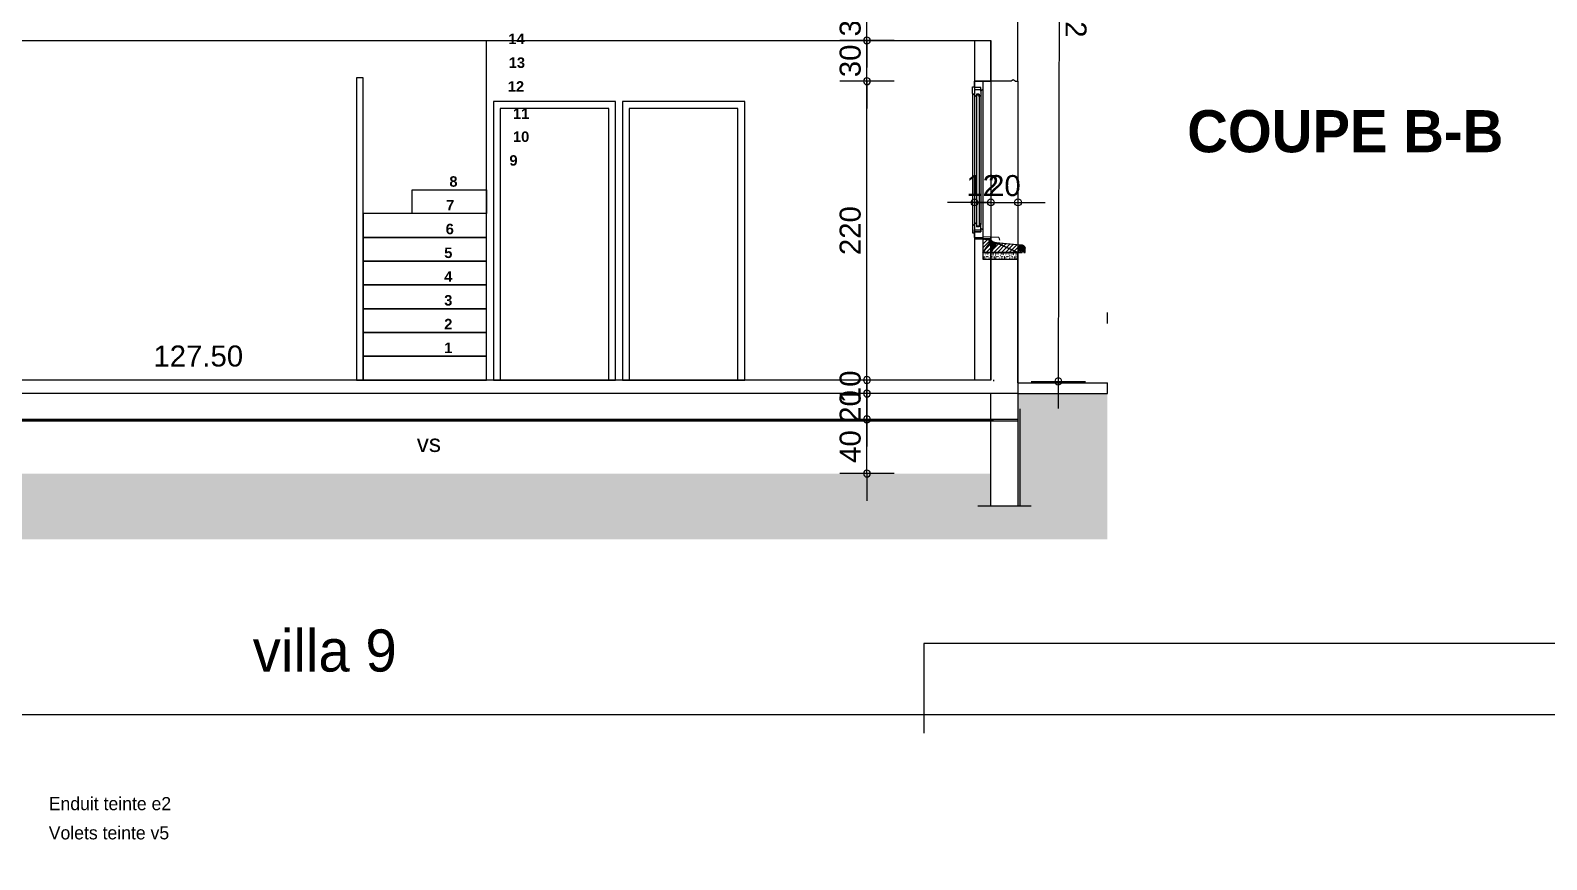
# Model space of a CAD drawing. Header units: metres. Extents: x 1.8 to 61.8, y -53.3 to -11.3.
# Drawn here: x 33.88 to 45.04, y -39.91 to -33.8 of the extents above; entities that cross this region are included whole.
import ezdxf
from ezdxf.enums import TextEntityAlignment as Align
from ezdxf.lldxf.tags import DXFTag

# ---------------------------------------------------------------- set-up
doc = ezdxf.new("R2010")
doc.units = ezdxf.units.M
doc.header["$MEASUREMENT"] = 0
for name, color, linetype in [('Calque commun', 7, 'Continuous'), ('Cotations', 7, 'Continuous'), ('Textes', 7, 'Continuous')]:
    doc.layers.add(name, color=color, linetype=linetype)
doc.styles.add('Arial10', font='arial.ttf', dxfattribs={"height": 0.154626})
doc.styles.add('Arial11', font='arial.ttf', dxfattribs={"height": 0.127566})
doc.styles.add('Arial12', font='arialbd.ttf', dxfattribs={"height": 0.077267})
doc.styles.add('Arial13', font='arial.ttf', dxfattribs={"height": 0.154626})
doc.styles.add('Century Gothic', font='GOTHIC.TTF', dxfattribs={"height": 0.310302})
doc.styles.add('Century Gothic3', font='GOTHIC.TTF', dxfattribs={"height": 0.193938})
doc.styles.add('Century Gothic6', font='GOTHICB.TTF', dxfattribs={"height": 0.31023})
tags = doc.linetypes.add('HIDDEN', pattern=[0.375, 0.25, -0.125]).pattern_tags.tags
tags[6:7] = [DXFTag(74, 4), DXFTag(75, 0), DXFTag(340, '0'), DXFTag(46, 1.0), DXFTag(50, 0.0), DXFTag(44, 0.0), DXFTag(45, 0.0)]
tags[4:5] = [DXFTag(74, 4), DXFTag(75, 0), DXFTag(340, '0'), DXFTag(46, 1.0), DXFTag(50, 0.0), DXFTag(44, 0.0), DXFTag(45, 0.0)]
tags = doc.linetypes.add('HIDDENX2', pattern=[0.75, 0.5, -0.25]).pattern_tags.tags
tags[6:7] = [DXFTag(74, 4), DXFTag(75, 0), DXFTag(340, '0'), DXFTag(46, 1.0), DXFTag(50, 0.0), DXFTag(44, 0.0), DXFTag(45, 0.0)]
tags[4:5] = [DXFTag(74, 4), DXFTag(75, 0), DXFTag(340, '0'), DXFTag(46, 1.0), DXFTag(50, 0.0), DXFTag(44, 0.0), DXFTag(45, 0.0)]

# ---------------------------------------------------------------- blocks, each defined once
blk = doc.blocks.new('FACADE VILLA 9 10 11-30')
at = {"layer": 'Textes', "color": 5, "linetype": 'ByBlock', "lineweight": -2, "insert": (-25.403, 31.46), "char_height": 0.19394, "attachment_point": 7, "line_spacing_factor": 1.330319, "style": 'Century Gothic3'}
blk.add_mtext('Enduit teinte e2\\PVolets teinte v5', dxfattribs=at)
blk = doc.blocks.new('CARTDCE')
at = {"layer": 'Calque commun', "color": 9, "linetype": 'Continuous', "lineweight": 9}
for p, q in [((20.202, 28.93), (-21.798, 28.93)), ((-21.798, 28.93), (-21.798, 27.609))]:
    blk.add_line(p, q, dxfattribs=at)
blk = doc.blocks.new('new173')
at = {"layer": 'Cotations', "color": 14, "linetype": 'Continuous', "lineweight": 9}
blk.add_arc((0, 0), 0.5, 0, 359.9994, dxfattribs=at)
blk = doc.blocks.new('new174')
at = {"layer": 'Cotations', "color": 14, "linetype": 'Continuous', "lineweight": 9}
blk.add_arc((0, 0), 0.5, 0, 359.9994, dxfattribs=at)
blk = doc.blocks.new('DimLine57553')
at = {"layer": 'Cotations', "color": 14, "linetype": 'Continuous', "lineweight": 9}
for p, q in [((40.039, -33.578), (40.039, -33.378)), ((40.239, -33.578), (39.839, -33.578)), ((40.039, -33.878), (40.039, -33.578)), ((40.239, -33.878), (39.839, -33.878)), ((40.039, -33.878), (40.039, -34.078))]:
    blk.add_line(p, q, dxfattribs=at)
at = {"layer": 'Cotations', "color": 14, "linetype": 'Continuous', "lineweight": 9, "xscale": 0.05000000074505806, "yscale": 0.05000000074505806, "zscale": 0.05000000074505806}
for name, p, rotation in [('new174', (40.039, -33.578), -90.00000000000001), ('new173', (40.039, -33.878), 90)]:
    blk.add_blockref(name, p, dxfattribs=dict(at, rotation=rotation))
at = {"layer": 'Cotations', "color": 7, "linetype": 'Continuous', "lineweight": 9, "style": 'Arial10'}
blk.add_text('30', height=0.1546, rotation=90, dxfattribs=at).set_placement((40.039, -33.728), align=Align.BOTTOM_CENTER)
blk = doc.blocks.new('new185')
at = {"layer": 'Cotations', "color": 14, "linetype": 'Continuous', "lineweight": 9}
blk.add_arc((0, 0), 0.5, 0, 359.9994, dxfattribs=at)
blk = doc.blocks.new('new186')
at = {"layer": 'Cotations', "color": 14, "linetype": 'Continuous', "lineweight": 9}
blk.add_arc((0, 0), 0.5, 0, 359.9994, dxfattribs=at)
blk = doc.blocks.new('DimLine57592')
at = {"layer": 'Cotations', "color": 14, "linetype": 'Continuous', "lineweight": 9}
for p, q in [((40.039, -33.878), (40.039, -33.678)), ((40.239, -33.878), (39.839, -33.878)), ((40.039, -34.178), (40.039, -33.878)), ((40.239, -34.178), (39.839, -34.178)), ((40.039, -34.178), (40.039, -34.378))]:
    blk.add_line(p, q, dxfattribs=at)
at = {"layer": 'Cotations', "color": 14, "linetype": 'Continuous', "lineweight": 9, "xscale": 0.05000000074505806, "yscale": 0.05000000074505806, "zscale": 0.05000000074505806}
for name, p, rotation in [('new186', (40.039, -33.878), -90.00000000000001), ('new185', (40.039, -34.178), 90)]:
    blk.add_blockref(name, p, dxfattribs=dict(at, rotation=rotation))
at = {"layer": 'Cotations', "color": 7, "linetype": 'Continuous', "lineweight": 9, "style": 'Arial10'}
blk.add_text('30', height=0.1546, rotation=90, dxfattribs=at).set_placement((40.039, -34.028), align=Align.BOTTOM_CENTER)
blk = doc.blocks.new('new195')
at = {"layer": 'Cotations', "color": 14, "linetype": 'Continuous', "lineweight": 9}
blk.add_arc((0, 0), 0.5, 0, 359.9994, dxfattribs=at)
blk = doc.blocks.new('new196')
at = {"layer": 'Cotations', "color": 14, "linetype": 'Continuous', "lineweight": 9}
blk.add_arc((0, 0), 0.5, 0, 359.9994, dxfattribs=at)
blk = doc.blocks.new('DimLine57699')
at = {"layer": 'Cotations', "color": 14, "linetype": 'Continuous', "lineweight": 9}
for p, q in [((40.831, -34.87), (40.831, -35.27)), ((40.951, -34.87), (40.951, -35.27)), ((40.831, -35.07), (40.631, -35.07)), ((40.831, -35.07), (40.951, -35.07)), ((40.951, -35.07), (41.151, -35.07))]:
    blk.add_line(p, q, dxfattribs=at)
at = {"layer": 'Cotations', "color": 14, "linetype": 'Continuous', "lineweight": 9, "extrusion": (0, 0, -1), "xscale": 0.05000000074505806, "yscale": 0.05000000074505806, "zscale": 0.05000000074505806, "rotation": 180}
blk.add_blockref('new195', (-40.831, -35.07), dxfattribs=at)
at = {"layer": 'Cotations', "color": 14, "linetype": 'Continuous', "lineweight": 9, "extrusion": (0, 0, -1), "xscale": 0.05000000074505806, "yscale": 0.05000000074505806, "zscale": 0.05000000074505806}
blk.add_blockref('new196', (-40.951, -35.07), dxfattribs=at)
at = {"layer": 'Cotations', "color": 7, "linetype": 'Continuous', "lineweight": 9, "style": 'Arial10'}
blk.add_text('12', height=0.1546, dxfattribs=at).set_placement((40.891, -35.07), align=Align.BOTTOM_CENTER)
blk = doc.blocks.new('new197')
at = {"layer": 'Cotations', "color": 14, "linetype": 'Continuous', "lineweight": 9}
blk.add_arc((0, 0), 0.5, 0, 359.9994, dxfattribs=at)
blk = doc.blocks.new('new198')
at = {"layer": 'Cotations', "color": 14, "linetype": 'Continuous', "lineweight": 9}
blk.add_arc((0, 0), 0.5, 0, 359.9994, dxfattribs=at)
blk = doc.blocks.new('DimLine57705')
at = {"layer": 'Cotations', "color": 14, "linetype": 'Continuous', "lineweight": 9}
for p, q in [((40.951, -34.87), (40.951, -35.27)), ((41.151, -34.87), (41.151, -35.27)), ((40.951, -35.07), (40.751, -35.07)), ((40.951, -35.07), (41.151, -35.07)), ((41.151, -35.07), (41.351, -35.07))]:
    blk.add_line(p, q, dxfattribs=at)
at = {"layer": 'Cotations', "color": 14, "linetype": 'Continuous', "lineweight": 9, "extrusion": (0, 0, -1), "xscale": 0.05000000074505806, "yscale": 0.05000000074505806, "zscale": 0.05000000074505806, "rotation": 180}
blk.add_blockref('new197', (-40.951, -35.07), dxfattribs=at)
at = {"layer": 'Cotations', "color": 14, "linetype": 'Continuous', "lineweight": 9, "extrusion": (0, 0, -1), "xscale": 0.05000000074505806, "yscale": 0.05000000074505806, "zscale": 0.05000000074505806}
blk.add_blockref('new198', (-41.151, -35.07), dxfattribs=at)
at = {"layer": 'Cotations', "color": 7, "linetype": 'Continuous', "lineweight": 9, "style": 'Arial10'}
blk.add_text('20', height=0.1546, dxfattribs=at).set_placement((41.051, -35.07), align=Align.BOTTOM_CENTER)
blk = doc.blocks.new('new199')
at = {"layer": 'Cotations', "color": 14, "linetype": 'Continuous', "lineweight": 9}
blk.add_arc((0, 0), 0.5, 0, 359.9994, dxfattribs=at)
blk = doc.blocks.new('new200')
at = {"layer": 'Cotations', "color": 14, "linetype": 'Continuous', "lineweight": 9}
blk.add_arc((0, 0), 0.5, 0, 359.9994, dxfattribs=at)
blk = doc.blocks.new('DimLine57719')
at = {"layer": 'Cotations', "color": 14, "linetype": 'Continuous', "lineweight": 9}
for p, q in [((40.039, -36.378), (40.039, -36.178)), ((40.239, -36.378), (39.839, -36.378)), ((40.039, -36.478), (40.039, -36.378)), ((40.239, -36.478), (39.839, -36.478)), ((40.039, -36.478), (40.039, -36.678))]:
    blk.add_line(p, q, dxfattribs=at)
at = {"layer": 'Cotations', "color": 14, "linetype": 'Continuous', "lineweight": 9, "xscale": 0.05000000074505806, "yscale": 0.05000000074505806, "zscale": 0.05000000074505806}
for name, p, rotation in [('new200', (40.039, -36.378), -90.00000000000001), ('new199', (40.039, -36.478), 90)]:
    blk.add_blockref(name, p, dxfattribs=dict(at, rotation=rotation))
at = {"layer": 'Cotations', "color": 7, "linetype": 'Continuous', "lineweight": 9, "style": 'Arial10'}
blk.add_text('10', height=0.1546, rotation=90, dxfattribs=at).set_placement((40.039, -36.428), align=Align.BOTTOM_CENTER)
blk = doc.blocks.new('new201')
at = {"layer": 'Cotations', "color": 14, "linetype": 'Continuous', "lineweight": 9}
blk.add_arc((0, 0), 0.5, 0, 359.9994, dxfattribs=at)
blk = doc.blocks.new('new202')
at = {"layer": 'Cotations', "color": 14, "linetype": 'Continuous', "lineweight": 9}
blk.add_arc((0, 0), 0.5, 0, 359.9994, dxfattribs=at)
blk = doc.blocks.new('DimLine57725')
at = {"layer": 'Cotations', "color": 14, "linetype": 'Continuous', "lineweight": 9}
for p, q in [((40.039, -36.478), (40.039, -36.278)), ((40.239, -36.478), (39.839, -36.478)), ((40.039, -36.668), (40.039, -36.478)), ((40.239, -36.668), (39.839, -36.668)), ((40.039, -36.668), (40.039, -36.868))]:
    blk.add_line(p, q, dxfattribs=at)
at = {"layer": 'Cotations', "color": 14, "linetype": 'Continuous', "lineweight": 9, "xscale": 0.05000000074505806, "yscale": 0.05000000074505806, "zscale": 0.05000000074505806}
for name, p, rotation in [('new202', (40.039, -36.478), -90.00000000000001), ('new201', (40.039, -36.668), 90)]:
    blk.add_blockref(name, p, dxfattribs=dict(at, rotation=rotation))
at = {"layer": 'Cotations', "color": 7, "linetype": 'Continuous', "lineweight": 9, "style": 'Arial10'}
blk.add_text('20', height=0.1546, rotation=90, dxfattribs=at).set_placement((40.039, -36.573), align=Align.BOTTOM_CENTER)
blk = doc.blocks.new('new203')
at = {"layer": 'Cotations', "color": 14, "linetype": 'Continuous', "lineweight": 9}
blk.add_arc((0, 0), 0.5, 0, 359.9994, dxfattribs=at)
blk = doc.blocks.new('new204')
at = {"layer": 'Cotations', "color": 14, "linetype": 'Continuous', "lineweight": 9}
blk.add_arc((0, 0), 0.5, 0, 359.9994, dxfattribs=at)
blk = doc.blocks.new('DimLine57731')
at = {"layer": 'Cotations', "color": 14, "linetype": 'Continuous', "lineweight": 9}
for p, q in [((40.039, -36.668), (40.039, -36.468)), ((40.239, -36.668), (39.839, -36.668)), ((40.039, -37.067), (40.039, -36.668)), ((40.239, -37.067), (39.839, -37.067)), ((40.039, -37.067), (40.039, -37.267))]:
    blk.add_line(p, q, dxfattribs=at)
at = {"layer": 'Cotations', "color": 14, "linetype": 'Continuous', "lineweight": 9, "xscale": 0.05000000074505806, "yscale": 0.05000000074505806, "zscale": 0.05000000074505806}
for name, p, rotation in [('new204', (40.039, -36.668), -90.00000000000001), ('new203', (40.039, -37.067), 90)]:
    blk.add_blockref(name, p, dxfattribs=dict(at, rotation=rotation))
at = {"layer": 'Cotations', "color": 7, "linetype": 'Continuous', "lineweight": 9, "style": 'Arial10'}
blk.add_text('40', height=0.1546, rotation=90, dxfattribs=at).set_placement((40.039, -36.868), align=Align.BOTTOM_CENTER)
blk = doc.blocks.new('new205')
at = {"layer": 'Cotations', "color": 14, "linetype": 'Continuous', "lineweight": 9}
blk.add_arc((0, 0), 0.5, 0, 359.9994, dxfattribs=at)
blk = doc.blocks.new('new206')
at = {"layer": 'Cotations', "color": 14, "linetype": 'Continuous', "lineweight": 9}
blk.add_arc((0, 0), 0.5, 0, 359.9994, dxfattribs=at)
blk = doc.blocks.new('DimLine57744')
at = {"layer": 'Cotations', "color": 14, "linetype": 'Continuous', "lineweight": 9}
for p, q in [((40.039, -36.378), (40.039, -36.178)), ((40.239, -36.378), (39.839, -36.378)), ((40.039, -36.478), (40.039, -36.378)), ((40.239, -36.478), (39.839, -36.478)), ((40.039, -36.478), (40.039, -36.678))]:
    blk.add_line(p, q, dxfattribs=at)
at = {"layer": 'Cotations', "color": 14, "linetype": 'Continuous', "lineweight": 9, "xscale": 0.05000000074505806, "yscale": 0.05000000074505806, "zscale": 0.05000000074505806}
for name, p, rotation in [('new206', (40.039, -36.378), -90.00000000000001), ('new205', (40.039, -36.478), 90)]:
    blk.add_blockref(name, p, dxfattribs=dict(at, rotation=rotation))
at = {"layer": 'Cotations', "color": 7, "linetype": 'Continuous', "lineweight": 9, "style": 'Arial10'}
blk.add_text('10', height=0.1546, rotation=90, dxfattribs=at).set_placement((40.039, -36.428), align=Align.BOTTOM_CENTER)
blk = doc.blocks.new('new207')
at = {"layer": 'Cotations', "color": 14, "linetype": 'Continuous', "lineweight": 9}
blk.add_arc((0, 0), 0.5, 0, 359.9994, dxfattribs=at)
blk = doc.blocks.new('new208')
at = {"layer": 'Cotations', "color": 14, "linetype": 'Continuous', "lineweight": 9}
blk.add_arc((0, 0), 0.5, 0, 359.9994, dxfattribs=at)
blk = doc.blocks.new('DimLine57750')
at = {"layer": 'Cotations', "color": 14, "linetype": 'Continuous', "lineweight": 9}
for p, q in [((40.039, -36.378), (40.039, -36.178)), ((40.239, -36.378), (39.839, -36.378)), ((40.039, -36.478), (40.039, -36.378)), ((40.239, -36.478), (39.839, -36.478)), ((40.039, -36.478), (40.039, -36.678))]:
    blk.add_line(p, q, dxfattribs=at)
at = {"layer": 'Cotations', "color": 14, "linetype": 'Continuous', "lineweight": 9, "xscale": 0.05000000074505806, "yscale": 0.05000000074505806, "zscale": 0.05000000074505806}
for name, p, rotation in [('new208', (40.039, -36.378), -90.00000000000001), ('new207', (40.039, -36.478), 90)]:
    blk.add_blockref(name, p, dxfattribs=dict(at, rotation=rotation))
at = {"layer": 'Cotations', "color": 7, "linetype": 'Continuous', "lineweight": 9, "style": 'Arial10'}
blk.add_text('10', height=0.1546, rotation=90, dxfattribs=at).set_placement((40.039, -36.428), align=Align.BOTTOM_CENTER)
blk = doc.blocks.new('new213')
at = {"layer": 'Cotations', "color": 14, "linetype": 'Continuous', "lineweight": 9}
blk.add_arc((0, 0), 0.5, 0, 359.9994, dxfattribs=at)
blk = doc.blocks.new('new214')
at = {"layer": 'Cotations', "color": 14, "linetype": 'Continuous', "lineweight": 9}
blk.add_arc((0, 0), 0.5, 0, 359.9994, dxfattribs=at)
blk = doc.blocks.new('DimLine57787')
at = {"layer": 'Cotations', "color": 14, "linetype": 'Continuous', "lineweight": 9}
for p, q in [((40.039, -34.178), (40.039, -33.978)), ((40.239, -34.178), (39.839, -34.178)), ((40.039, -36.378), (40.039, -34.178)), ((40.239, -36.378), (39.839, -36.378)), ((40.039, -36.378), (40.039, -36.578))]:
    blk.add_line(p, q, dxfattribs=at)
at = {"layer": 'Cotations', "color": 14, "linetype": 'Continuous', "lineweight": 9, "xscale": 0.05000000074505806, "yscale": 0.05000000074505806, "zscale": 0.05000000074505806}
for name, p, rotation in [('new214', (40.039, -34.178), -90.00000000000001), ('new213', (40.039, -36.378), 90)]:
    blk.add_blockref(name, p, dxfattribs=dict(at, rotation=rotation))
at = {"layer": 'Cotations', "color": 7, "linetype": 'Continuous', "lineweight": 9, "style": 'Arial10'}
blk.add_text('220', height=0.1546, rotation=90, dxfattribs=at).set_placement((40.039, -35.278), align=Align.BOTTOM_CENTER)
blk = doc.blocks.new('new227')
at = {"layer": 'Cotations', "color": 14, "linetype": 'Continuous', "lineweight": 9}
blk.add_arc((0, 0), 0.5, 0, 359.9994, dxfattribs=at)
blk = doc.blocks.new('new228')
at = {"layer": 'Cotations', "color": 14, "linetype": 'Continuous', "lineweight": 9}
blk.add_arc((0, 0), 0.5, 0, 359.9994, dxfattribs=at)
blk = doc.blocks.new('DimLine57855')
at = {"layer": 'Cotations', "color": 14, "linetype": 'Continuous', "lineweight": 9}
for p, q in [((41.461, -30.965), (41.462, -30.765)), ((41.261, -30.965), (41.661, -30.965)), ((41.461, -30.965), (41.448, -36.388)), ((41.248, -36.388), (41.648, -36.388)), ((41.448, -36.388), (41.448, -36.588))]:
    blk.add_line(p, q, dxfattribs=at)
at = {"layer": 'Cotations', "color": 14, "linetype": 'Continuous', "lineweight": 9, "xscale": 0.05000000145180782, "yscale": 0.05000000145180782, "zscale": 0.05000000074505806}
for name, p, rotation in [('new227', (41.461, -30.965), -90.13845825380338), ('new228', (41.448, -36.388), 89.86154174619664)]:
    blk.add_blockref(name, p, dxfattribs=dict(at, rotation=rotation))
at = {"layer": 'Cotations', "color": 7, "linetype": 'Continuous', "lineweight": 9, "style": 'Arial10'}
blk.add_text('542', height=0.1546, rotation=269.8615, dxfattribs=at).set_placement((41.455, -33.676), align=Align.BOTTOM_CENTER)
blk = doc.blocks.new('hatch29')
at = {"layer": 'Calque commun', "color": 7, "linetype": 'Continuous', "lineweight": 9}
for p, q in [((40.903, -35.338), (40.893, -35.349)), ((40.931, -35.338), (40.893, -35.377)), ((40.951, -35.347), (40.893, -35.405)), ((40.966, -35.36), (40.893, -35.433)), ((40.987, -35.367), (40.916, -35.438)), ((41.014, -35.369), (40.945, -35.438)), ((41.039, -35.372), (40.973, -35.438)), ((41.065, -35.374), (41.001, -35.438)), ((41.091, -35.377), (41.029, -35.438)), ((41.116, -35.38), (41.058, -35.438)), ((41.142, -35.382), (41.086, -35.438)), ((41.168, -35.385), (41.114, -35.438)), ((41.192, -35.389), (41.143, -35.438)), ((41.203, -35.406), (41.171, -35.438)), ((41.203, -35.435), (41.199, -35.438))]:
    blk.add_line(p, q, dxfattribs=at)
at = {"layer": 'Calque commun', "color": 7, "linetype": 'Continuous', "lineweight": 18}
mesh = blk.add_polyface(dxfattribs=at)
corners = [(41.166, -35.385), (41.166, -35.438), (41.183, -35.432), (41.203, -35.405), (41.19, -35.432), (41.191, -35.433), (40.988, -35.367), (40.984, -35.367), (40.951, -35.438), (41.186, -35.431), (41.193, -35.39), (41.185, -35.431), (40.992, -35.367), (41.151, -35.438), (41.199, -35.396), (41.198, -35.394), (40.98, -35.366), (41.181, -35.386), (40.955, -35.351), (40.893, -35.338), (40.893, -35.438), (40.977, -35.365), (40.973, -35.364), (41.202, -35.401), (41.201, -35.399), (41.2, -35.397), (41.182, -35.433), (41.181, -35.434), (41.187, -35.387), (41.191, -35.389), (41.189, -35.388), (40.953, -35.348), (40.95, -35.345), (40.949, -35.342), (40.947, -35.338), (41.185, -35.386), (40.957, -35.354), (40.96, -35.356), (41.196, -35.392), (41.195, -35.391), (41.188, -35.431), (41.189, -35.431), (40.966, -35.361), (40.963, -35.359), (41.203, -35.438), (41.192, -35.434), (41.193, -35.437), (41.193, -35.438), (41.181, -35.435), (41.202, -35.403), (41.193, -35.435), (41.181, -35.437), (40.97, -35.363), (41.181, -35.438), (41.183, -35.386)]
mesh.append_faces([[corners[k] for k in face] for face in [(28, 29, 30), (44, 46, 47), (17, 35, 54)]], dxfattribs={"vtx0": -1, "color": 7})
mesh.append_faces([[corners[k] for k in face] for face in [(9, 10, 11), (36, 8, 37), (0, 2, 17)]], dxfattribs={"vtx0": -1, "vtx1": -1, "color": 7})
mesh.append_faces([[corners[k] for k in face] for face in [(0, 1, 2), (17, 11, 35), (11, 29, 28), (9, 23, 25), (9, 15, 39)]], dxfattribs={"vtx0": -1, "vtx1": -1, "vtx2": -1, "color": 7})
mesh.append_faces([[corners[k] for k in face] for face in [(3, 4, 5), (9, 14, 15), (17, 2, 11), (18, 19, 20), (12, 8, 13), (3, 40, 41), (44, 5, 45), (11, 28, 35), (11, 10, 29), (9, 3, 49), (9, 25, 14), (3, 41, 4), (9, 49, 23), (44, 45, 50), (36, 20, 8), (0, 13, 1), (44, 50, 46), (9, 39, 10)]], dxfattribs={"vtx0": -1, "vtx2": -1, "color": 7})
mesh.append_faces([[corners[k] for k in face] for face in [(53, 51, 1)]], dxfattribs={"vtx1": -1, "color": 7})
mesh.append_faces([[corners[k] for k in face] for face in [(6, 7, 8), (0, 12, 13), (7, 16, 8), (21, 22, 8), (26, 2, 1), (27, 26, 1), (31, 32, 19), (12, 6, 8), (42, 43, 8), (43, 37, 8), (18, 31, 19), (48, 27, 1), (36, 18, 20), (51, 48, 1), (9, 40, 3), (44, 3, 5), (16, 21, 8), (32, 33, 19), (22, 52, 8), (52, 42, 8)]], dxfattribs={"vtx1": -1, "vtx2": -1, "color": 7})
mesh.append_faces([[corners[k] for k in face] for face in [(23, 24, 25), (33, 34, 19), (15, 38, 39)]], dxfattribs={"vtx2": -1, "color": 7})
blk = doc.blocks.new('Block58757')
at = {"layer": 'Calque commun', "color": 7, "linetype": 'Continuous', "lineweight": 9}
for p, q in [((40.894, -35.449), (40.893, -35.449)), ((40.893, -35.452), (40.894, -35.452)), ((40.893, -35.461), (40.893, -35.46)), ((40.893, -35.46), (40.893, -35.46)), ((40.895, -35.451), (40.894, -35.449)), ((40.894, -35.452), (40.895, -35.451)), ((40.9, -35.479), (40.901, -35.477)), ((40.901, -35.481), (40.9, -35.479)), ((40.901, -35.477), (40.903, -35.477)), ((40.903, -35.481), (40.901, -35.481)), ((40.902, -35.442), (40.902, -35.441)), ((40.902, -35.441), (40.902, -35.441)), ((40.902, -35.441), (40.903, -35.441)), ((40.903, -35.441), (40.902, -35.442)), ((40.902, -35.47), (40.902, -35.469)), ((40.902, -35.469), (40.903, -35.47)), ((40.902, -35.47), (40.902, -35.47)), ((40.903, -35.47), (40.902, -35.47)), ((40.903, -35.477), (40.904, -35.479)), ((40.904, -35.479), (40.903, -35.481)), ((40.911, -35.451), (40.912, -35.45)), ((40.912, -35.451), (40.911, -35.451)), ((40.912, -35.461), (40.911, -35.46)), ((40.911, -35.46), (40.912, -35.46)), ((40.911, -35.479), (40.912, -35.478)), ((40.912, -35.48), (40.911, -35.479)), ((40.911, -35.488), (40.912, -35.488)), ((40.912, -35.45), (40.912, -35.451)), ((40.912, -35.451), (40.912, -35.451)), ((40.912, -35.46), (40.912, -35.461)), ((40.912, -35.46), (40.912, -35.46)), ((40.912, -35.478), (40.912, -35.479)), ((40.912, -35.479), (40.912, -35.48)), ((40.912, -35.488), (40.912, -35.488)), ((40.919, -35.47), (40.92, -35.468)), ((40.92, -35.471), (40.919, -35.47)), ((40.921, -35.442), (40.92, -35.441)), ((40.92, -35.441), (40.921, -35.441)), ((40.92, -35.468), (40.922, -35.468)), ((40.922, -35.471), (40.92, -35.471)), ((40.921, -35.441), (40.922, -35.441)), ((40.922, -35.441), (40.921, -35.442)), ((40.922, -35.468), (40.923, -35.47)), ((40.923, -35.47), (40.922, -35.471)), ((40.928, -35.488), (40.929, -35.487)), ((40.929, -35.487), (40.931, -35.487)), ((40.93, -35.451), (40.93, -35.45)), ((40.93, -35.45), (40.931, -35.451)), ((40.931, -35.451), (40.93, -35.451)), ((40.93, -35.451), (40.93, -35.451)), ((40.93, -35.47), (40.93, -35.469)), ((40.93, -35.469), (40.931, -35.47)), ((40.931, -35.47), (40.93, -35.47)), ((40.93, -35.47), (40.93, -35.47)), ((40.931, -35.487), (40.932, -35.488)), ((40.94, -35.442), (40.939, -35.441)), ((40.939, -35.441), (40.94, -35.441)), ((40.94, -35.461), (40.939, -35.46)), ((40.939, -35.46), (40.94, -35.46)), ((40.939, -35.479), (40.94, -35.478)), ((40.94, -35.48), (40.939, -35.479)), ((40.94, -35.441), (40.94, -35.441)), ((40.94, -35.441), (40.94, -35.442)), ((40.94, -35.46), (40.94, -35.461)), ((40.94, -35.46), (40.94, -35.46)), ((40.94, -35.478), (40.94, -35.479)), ((40.94, -35.479), (40.94, -35.48)), ((40.947, -35.441), (40.948, -35.44)), ((40.948, -35.443), (40.947, -35.441)), ((40.948, -35.44), (40.95, -35.44)), ((40.95, -35.443), (40.948, -35.443)), ((40.949, -35.461), (40.948, -35.46)), ((40.948, -35.46), (40.949, -35.46)), ((40.95, -35.46), (40.949, -35.461)), ((40.949, -35.46), (40.95, -35.46)), ((40.95, -35.44), (40.951, -35.441)), ((40.951, -35.441), (40.95, -35.443)), ((40.957, -35.47), (40.958, -35.468)), ((40.958, -35.471), (40.957, -35.47)), ((40.958, -35.451), (40.958, -35.45)), ((40.958, -35.45), (40.959, -35.451)), ((40.959, -35.451), (40.958, -35.451)), ((40.958, -35.451), (40.958, -35.451)), ((40.958, -35.468), (40.959, -35.468)), ((40.959, -35.471), (40.958, -35.471)), ((40.958, -35.479), (40.958, -35.478)), ((40.958, -35.478), (40.959, -35.479)), ((40.959, -35.479), (40.958, -35.48)), ((40.958, -35.48), (40.958, -35.479)), ((40.959, -35.468), (40.96, -35.47)), ((40.96, -35.47), (40.959, -35.471)), ((40.966, -35.451), (40.967, -35.449)), ((40.967, -35.452), (40.966, -35.451)), ((40.967, -35.449), (40.968, -35.449)), ((40.968, -35.452), (40.967, -35.452)), ((40.968, -35.461), (40.967, -35.46)), ((40.967, -35.46), (40.968, -35.46)), ((40.969, -35.449), (40.968, -35.449)), ((40.968, -35.452), (40.969, -35.452)), ((40.968, -35.461), (40.968, -35.46)), ((40.968, -35.46), (40.968, -35.46)), ((40.97, -35.451), (40.969, -35.449)), ((40.969, -35.452), (40.97, -35.451)), ((40.975, -35.479), (40.976, -35.477)), ((40.976, -35.481), (40.975, -35.479)), ((40.976, -35.477), (40.978, -35.477)), ((40.978, -35.481), (40.976, -35.481)), ((40.977, -35.442), (40.977, -35.441)), ((40.977, -35.441), (40.977, -35.441)), ((40.977, -35.441), (40.978, -35.441)), ((40.978, -35.441), (40.977, -35.442)), ((40.977, -35.47), (40.977, -35.469)), ((40.977, -35.469), (40.978, -35.47)), ((40.977, -35.47), (40.977, -35.47)), ((40.978, -35.47), (40.977, -35.47)), ((40.978, -35.477), (40.979, -35.479)), ((40.979, -35.479), (40.978, -35.481)), ((40.986, -35.451), (40.987, -35.45)), ((40.987, -35.451), (40.986, -35.451)), ((40.987, -35.461), (40.986, -35.46)), ((40.986, -35.46), (40.987, -35.46)), ((40.986, -35.479), (40.987, -35.478)), ((40.987, -35.48), (40.986, -35.479)), ((40.986, -35.488), (40.987, -35.488)), ((40.987, -35.45), (40.987, -35.451)), ((40.987, -35.451), (40.987, -35.451)), ((40.987, -35.46), (40.987, -35.461)), ((40.987, -35.46), (40.987, -35.46)), ((40.987, -35.478), (40.987, -35.479)), ((40.987, -35.479), (40.987, -35.48)), ((40.987, -35.488), (40.987, -35.488)), ((40.994, -35.47), (40.995, -35.468)), ((40.995, -35.471), (40.994, -35.47)), ((40.996, -35.442), (40.995, -35.441)), ((40.995, -35.441), (40.996, -35.441)), ((40.995, -35.468), (40.997, -35.468)), ((40.997, -35.471), (40.995, -35.471)), ((40.996, -35.441), (40.997, -35.441)), ((40.997, -35.441), (40.996, -35.442)), ((40.997, -35.468), (40.998, -35.47)), ((40.998, -35.47), (40.997, -35.471)), ((41.003, -35.488), (41.004, -35.487)), ((41.004, -35.487), (41.006, -35.487)), ((41.005, -35.451), (41.005, -35.45)), ((41.005, -35.45), (41.006, -35.451)), ((41.006, -35.451), (41.005, -35.451)), ((41.005, -35.451), (41.005, -35.451)), ((41.005, -35.47), (41.005, -35.469)), ((41.005, -35.469), (41.006, -35.47)), ((41.006, -35.47), (41.005, -35.47)), ((41.005, -35.47), (41.005, -35.47)), ((41.006, -35.487), (41.007, -35.488)), ((41.015, -35.442), (41.014, -35.441)), ((41.014, -35.441), (41.015, -35.441)), ((41.015, -35.461), (41.014, -35.46)), ((41.014, -35.46), (41.015, -35.46)), ((41.014, -35.479), (41.015, -35.478)), ((41.015, -35.48), (41.014, -35.479)), ((41.015, -35.441), (41.015, -35.441)), ((41.015, -35.441), (41.015, -35.442)), ((41.015, -35.46), (41.015, -35.461)), ((41.015, -35.46), (41.015, -35.46)), ((41.015, -35.478), (41.015, -35.479)), ((41.015, -35.479), (41.015, -35.48)), ((41.022, -35.441), (41.023, -35.44)), ((41.023, -35.443), (41.022, -35.441)), ((41.023, -35.44), (41.025, -35.44)), ((41.025, -35.443), (41.023, -35.443)), ((41.024, -35.461), (41.023, -35.46)), ((41.023, -35.46), (41.024, -35.46)), ((41.025, -35.46), (41.024, -35.461)), ((41.024, -35.46), (41.025, -35.46)), ((41.025, -35.44), (41.026, -35.441)), ((41.026, -35.441), (41.025, -35.443)), ((41.032, -35.47), (41.033, -35.468)), ((41.033, -35.471), (41.032, -35.47)), ((41.033, -35.451), (41.033, -35.45)), ((41.033, -35.45), (41.034, -35.451)), ((41.034, -35.451), (41.033, -35.451)), ((41.033, -35.451), (41.033, -35.451)), ((41.033, -35.468), (41.034, -35.468)), ((41.034, -35.471), (41.033, -35.471)), ((41.033, -35.479), (41.033, -35.478)), ((41.033, -35.478), (41.034, -35.479)), ((41.034, -35.479), (41.033, -35.48)), ((41.033, -35.48), (41.033, -35.479)), ((41.034, -35.468), (41.035, -35.47)), ((41.035, -35.47), (41.034, -35.471)), ((41.041, -35.451), (41.042, -35.449)), ((41.042, -35.452), (41.041, -35.451)), ((41.042, -35.449), (41.043, -35.449)), ((41.043, -35.452), (41.042, -35.452)), ((41.043, -35.461), (41.042, -35.46)), ((41.042, -35.46), (41.043, -35.46)), ((41.044, -35.449), (41.043, -35.449)), ((41.043, -35.452), (41.044, -35.452)), ((41.043, -35.461), (41.043, -35.46)), ((41.043, -35.46), (41.043, -35.46)), ((41.045, -35.451), (41.044, -35.449)), ((41.044, -35.452), (41.045, -35.451)), ((41.05, -35.479), (41.051, -35.477)), ((41.051, -35.481), (41.05, -35.479)), ((41.051, -35.477), (41.053, -35.477)), ((41.053, -35.481), (41.051, -35.481)), ((41.052, -35.442), (41.052, -35.441)), ((41.052, -35.441), (41.052, -35.441)), ((41.052, -35.441), (41.053, -35.441)), ((41.053, -35.441), (41.052, -35.442)), ((41.052, -35.47), (41.052, -35.469)), ((41.052, -35.469), (41.053, -35.47)), ((41.052, -35.47), (41.052, -35.47)), ((41.053, -35.47), (41.052, -35.47)), ((41.053, -35.477), (41.054, -35.479)), ((41.054, -35.479), (41.053, -35.481)), ((41.061, -35.451), (41.062, -35.45)), ((41.062, -35.451), (41.061, -35.451)), ((41.062, -35.461), (41.061, -35.46)), ((41.061, -35.46), (41.062, -35.46)), ((41.061, -35.479), (41.062, -35.478)), ((41.062, -35.48), (41.061, -35.479)), ((41.061, -35.488), (41.062, -35.488)), ((41.062, -35.45), (41.062, -35.451)), ((41.062, -35.451), (41.062, -35.451)), ((41.062, -35.46), (41.062, -35.461)), ((41.062, -35.46), (41.062, -35.46)), ((41.062, -35.478), (41.062, -35.479)), ((41.062, -35.479), (41.062, -35.48)), ((41.062, -35.488), (41.062, -35.488)), ((41.069, -35.47), (41.07, -35.468)), ((41.07, -35.471), (41.069, -35.47)), ((41.071, -35.442), (41.07, -35.441)), ((41.07, -35.441), (41.071, -35.441)), ((41.07, -35.468), (41.072, -35.468)), ((41.072, -35.471), (41.07, -35.471)), ((41.071, -35.441), (41.072, -35.441)), ((41.072, -35.441), (41.071, -35.442)), ((41.072, -35.468), (41.073, -35.47)), ((41.073, -35.47), (41.072, -35.471)), ((41.078, -35.488), (41.079, -35.487)), ((41.079, -35.487), (41.081, -35.487)), ((41.08, -35.451), (41.08, -35.45)), ((41.08, -35.45), (41.081, -35.451)), ((41.081, -35.451), (41.08, -35.451)), ((41.08, -35.451), (41.08, -35.451)), ((41.08, -35.47), (41.08, -35.469)), ((41.08, -35.469), (41.081, -35.47)), ((41.081, -35.47), (41.08, -35.47)), ((41.08, -35.47), (41.08, -35.47)), ((41.081, -35.487), (41.082, -35.488)), ((41.09, -35.442), (41.089, -35.441)), ((41.089, -35.441), (41.09, -35.441)), ((41.09, -35.461), (41.089, -35.46)), ((41.089, -35.46), (41.09, -35.46)), ((41.089, -35.479), (41.09, -35.478)), ((41.09, -35.48), (41.089, -35.479)), ((41.09, -35.441), (41.09, -35.441)), ((41.09, -35.441), (41.09, -35.442)), ((41.09, -35.46), (41.09, -35.461)), ((41.09, -35.46), (41.09, -35.46)), ((41.09, -35.478), (41.09, -35.479)), ((41.09, -35.479), (41.09, -35.48)), ((41.097, -35.441), (41.098, -35.44)), ((41.098, -35.443), (41.097, -35.441)), ((41.098, -35.44), (41.1, -35.44)), ((41.1, -35.443), (41.098, -35.443)), ((41.099, -35.461), (41.098, -35.46)), ((41.098, -35.46), (41.099, -35.46)), ((41.1, -35.46), (41.099, -35.461)), ((41.099, -35.46), (41.1, -35.46)), ((41.1, -35.44), (41.101, -35.441)), ((41.101, -35.441), (41.1, -35.443)), ((41.107, -35.47), (41.108, -35.468)), ((41.108, -35.471), (41.107, -35.47)), ((41.108, -35.451), (41.108, -35.45)), ((41.108, -35.45), (41.109, -35.451)), ((41.109, -35.451), (41.108, -35.451)), ((41.108, -35.451), (41.108, -35.451)), ((41.108, -35.468), (41.109, -35.468)), ((41.109, -35.471), (41.108, -35.471)), ((41.108, -35.479), (41.108, -35.478)), ((41.108, -35.478), (41.109, -35.479)), ((41.109, -35.479), (41.108, -35.48)), ((41.108, -35.48), (41.108, -35.479)), ((41.109, -35.468), (41.11, -35.47)), ((41.11, -35.47), (41.109, -35.471)), ((41.116, -35.451), (41.117, -35.449)), ((41.117, -35.452), (41.116, -35.451)), ((41.117, -35.449), (41.118, -35.449)), ((41.118, -35.452), (41.117, -35.452)), ((41.118, -35.461), (41.117, -35.46)), ((41.117, -35.46), (41.118, -35.46)), ((41.119, -35.449), (41.118, -35.449)), ((41.118, -35.452), (41.119, -35.452)), ((41.118, -35.461), (41.118, -35.46)), ((41.118, -35.46), (41.118, -35.46)), ((41.12, -35.451), (41.119, -35.449)), ((41.119, -35.452), (41.12, -35.451)), ((41.125, -35.479), (41.126, -35.477)), ((41.126, -35.481), (41.125, -35.479)), ((41.126, -35.477), (41.128, -35.477)), ((41.128, -35.481), (41.126, -35.481)), ((41.127, -35.442), (41.127, -35.441)), ((41.127, -35.441), (41.127, -35.441)), ((41.127, -35.441), (41.128, -35.441)), ((41.128, -35.441), (41.127, -35.442)), ((41.127, -35.47), (41.127, -35.469)), ((41.127, -35.469), (41.128, -35.47)), ((41.127, -35.47), (41.127, -35.47)), ((41.128, -35.47), (41.127, -35.47)), ((41.128, -35.477), (41.129, -35.479)), ((41.129, -35.479), (41.128, -35.481)), ((41.136, -35.451), (41.137, -35.45)), ((41.137, -35.451), (41.136, -35.451)), ((41.137, -35.461), (41.136, -35.46)), ((41.136, -35.46), (41.137, -35.46)), ((41.136, -35.479), (41.137, -35.478)), ((41.137, -35.48), (41.136, -35.479)), ((41.136, -35.488), (41.137, -35.488)), ((41.137, -35.45), (41.137, -35.451)), ((41.137, -35.451), (41.137, -35.451)), ((41.137, -35.46), (41.137, -35.461)), ((41.137, -35.46), (41.137, -35.46)), ((41.137, -35.478), (41.137, -35.479)), ((41.137, -35.479), (41.137, -35.48)), ((41.137, -35.488), (41.137, -35.488)), ((41.144, -35.47), (41.145, -35.468)), ((41.145, -35.471), (41.144, -35.47)), ((41.146, -35.442), (41.145, -35.441)), ((41.145, -35.441), (41.146, -35.441)), ((41.145, -35.468), (41.147, -35.468)), ((41.147, -35.471), (41.145, -35.471)), ((41.146, -35.441), (41.147, -35.441)), ((41.147, -35.441), (41.146, -35.442)), ((41.147, -35.468), (41.148, -35.47)), ((41.148, -35.47), (41.147, -35.471))]:
    blk.add_line(p, q, dxfattribs=at)
blk = doc.blocks.new('pattern4')
at = {"layer": 'Calque commun', "color": 0, "linetype": 'ByBlock', "lineweight": -2}
blk.add_blockref('Block58757', (0, 0), dxfattribs=at)
at = {"layer": 'Calque commun', "color": 7, "linetype": 'Continuous', "lineweight": 18}
mesh = blk.add_polyface(dxfattribs=at)
corners = [(40.893, -35.438), (40.893, -35.488), (41.151, -35.488), (41.151, -35.438)]
mesh.append_faces([[corners[k] for k in face] for face in [(0, 1, 2, 3)]], dxfattribs={"color": 7})

msp = doc.modelspace()

# ---------------------------------------------------------------- hatches: boundary and pattern name
at = {"layer": 'Calque commun', "linetype": 'Continuous', "lineweight": 18}
msp.add_hatch(color=9, dxfattribs=at).paths.add_polyline_path([(41.81, -37.551), (41.81, -36.478), (41.151, -36.478), (41.151, -37.083), (41.151, -37.307), (40.951, -37.307), (40.951, -37.068), (32.35, -37.068), (32.35, -37.307), (32.15, -37.307), (32.15, -36.628), (31.471, -36.628), (31.471, -37.551)])

# ---------------------------------------------------------------- linework, layer by layer
at = {"layer": 'Calque commun', "color": 7, "linetype": 'Continuous', "lineweight": 18}
for p, q in [((41.151, -34.178), (41.151, -33.537)), ((32.35, -33.878), (40.951, -33.878)), ((34.836, -33.878), (40.481, -33.878)), ((40.831, -33.878), (40.831, -34.178)), ((40.951, -34.178), (40.951, -33.878)), ((40.955, -34.178), (40.831, -34.178)), ((41.1, -34.178), (40.951, -34.178)), ((41.115, -34.167), (41.1, -34.178)), ((41.13, -34.178), (41.115, -34.167)), ((41.13, -34.178), (41.151, -34.178)), ((40.831, -35.328), (40.893, -35.328)), ((40.831, -35.328), (40.831, -36.378)), ((40.951, -36.378), (40.951, -35.488)), ((41.151, -36.398), (41.151, -35.488)), ((41.81, -35.962), (41.81, -35.882)), ((40.951, -36.378), (32.47, -36.378)), ((41.151, -36.478), (32.15, -36.478)), ((40.951, -36.668), (40.951, -36.478)), ((41.151, -36.398), (41.81, -36.398)), ((41.151, -36.41), (41.151, -36.478)), ((41.151, -36.478), (41.151, -37.307)), ((41.81, -36.478), (41.81, -36.398)), ((40.951, -36.668), (32.15, -36.668)), ((41.151, -36.668), (40.851, -36.668)), ((40.951, -37.307), (40.951, -36.668)), ((40.951, -36.678), (41.151, -36.678))]:
    msp.add_line(p, q, dxfattribs=at)
at = {"layer": 'Calque commun', "color": 3, "linetype": 'ByBlock', "lineweight": -2}
for p, q in [((40.951, -34.178), (40.951, -33.878)), ((40.951, -36.378), (40.951, -35.323)), ((32.369, -36.679), (40.971, -36.679))]:
    msp.add_line(p, q, dxfattribs=at)
at = {"layer": 'Calque commun', "color": 7, "linetype": 'Continuous', "lineweight": 9}
for p, q in [((40.815, -34.218), (40.831, -34.218)), ((40.815, -34.268), (40.815, -34.218)), ((40.846, -34.292), (40.815, -34.268)), ((40.815, -34.268), (40.815, -35.245)), ((40.831, -34.178), (40.951, -34.178)), ((40.831, -34.178), (40.951, -34.178)), ((40.955, -34.178), (40.831, -34.178)), ((40.831, -34.225), (40.831, -34.178)), ((40.831, -34.218), (40.831, -34.24)), ((40.878, -34.225), (40.831, -34.225)), ((40.831, -34.24), (40.878, -34.24)), ((40.878, -34.24), (40.878, -34.225)), ((40.893, -34.24), (40.878, -34.25)), ((40.878, -34.25), (40.878, -34.24)), ((40.878, -34.24), (40.878, -34.281)), ((40.893, -34.178), (40.893, -35.338)), ((40.893, -34.225), (40.893, -34.24)), ((40.951, -34.178), (40.951, -35.325)), ((41.115, -34.167), (41.115, -34.167)), ((41.151, -34.178), (41.151, -36.41)), ((41.151, -34.178), (41.151, -35.383)), ((40.866, -34.272), (40.846, -34.272)), ((40.846, -34.272), (40.846, -34.292)), ((40.846, -34.272), (40.846, -35.251)), ((40.866, -34.281), (40.846, -34.281)), ((40.866, -34.281), (40.866, -34.272)), ((40.866, -34.272), (40.866, -35.251)), ((40.878, -34.281), (40.866, -34.292)), ((40.866, -34.292), (40.866, -34.281)), ((40.878, -34.281), (40.878, -35.233)), ((40.846, -35.221), (40.815, -35.245)), ((40.815, -35.245), (40.815, -35.295)), ((40.831, -35.328), (40.831, -35.273)), ((40.831, -35.273), (40.878, -35.273)), ((40.866, -35.245), (40.846, -35.245)), ((40.866, -35.251), (40.846, -35.251)), ((40.878, -35.233), (40.866, -35.221)), ((40.878, -35.273), (40.878, -35.233)), ((40.878, -35.288), (40.878, -35.26)), ((40.893, -35.273), (40.878, -35.263)), ((40.878, -35.273), (40.878, -35.288)), ((40.815, -35.295), (40.831, -35.295)), ((40.831, -35.288), (40.878, -35.288)), ((40.878, -35.288), (40.831, -35.288)), ((40.833, -35.338), (40.951, -35.338)), ((40.833, -35.338), (40.951, -35.338)), ((41.009, -35.328), (40.893, -35.323)), ((40.951, -35.338), (40.947, -35.338)), ((40.951, -35.338), (40.951, -35.338)), ((41.009, -35.328), (41.014, -35.348)), ((41.166, -35.438), (41.151, -35.438)), ((40.974, -36.387), (40.972, -36.387)), ((41.151, -36.478), (41.811, -36.478))]:
    msp.add_line(p, q, dxfattribs=at)
at = {"layer": 'Calque commun', "color": 13, "linetype": 'Continuous', "lineweight": 9}
msp.add_line((40.974, -36.387), (40.974, -36.376), dxfattribs=at)
at = {"layer": 'Calque commun', "color": 7, "linetype": 'HIDDEN', "lineweight": 18}
msp.add_line((41.164, -36.59), (41.164, -37.307), dxfattribs=at)
at = {"layer": 'Calque commun', "color": 7, "linetype": 'HIDDENX2', "lineweight": 18}
msp.add_line((41.247, -37.307), (40.855, -37.307), dxfattribs=at)
at = {"layer": 'Cotations', "color": 7, "linetype": 'Continuous', "lineweight": 9}
msp.add_line((51.443, -38.843), (1.764, -38.843), dxfattribs=at)

# ---------------------------------------------------------------- block references
at = {"layer": 'Calque commun', "color": 0, "linetype": 'ByBlock', "lineweight": -2}
for name in ['hatch29', 'pattern4']:
    msp.add_blockref(name, (0, 0), dxfattribs=at)
at = {"layer": 'Calque commun', "color": 0, "linetype": 'ByBlock', "lineweight": -2, "xscale": 0.5, "yscale": 0.5, "zscale": 0.5}
msp.add_blockref('CARTDCE', (51.356, -52.782), dxfattribs=at)
at = {"layer": 'Cotations', "color": 14, "linetype": 'Continuous', "lineweight": 9}
for name in ['DimLine57855', 'DimLine57553', 'DimLine57592', 'DimLine57787', 'DimLine57699', 'DimLine57705', 'DimLine57719', 'DimLine57744', 'DimLine57750', 'DimLine57725', 'DimLine57731']:
    msp.add_blockref(name, (0, 0), dxfattribs=at)
at = {"layer": 'Cotations', "color": 0, "linetype": 'ByBlock', "lineweight": -2, "xscale": 0.5, "yscale": 0.5, "zscale": 0.5}
msp.add_blockref('FACADE VILLA 9 10 11-30', (46.717, -55.492), dxfattribs=at)

# ---------------------------------------------------------------- texts
at = {"layer": 'Calque commun', "color": 5, "linetype": 'ByBlock', "lineweight": -2, "style": 'Arial12'}
for s, p in [('14', (37.399, -33.928)), ('13', (37.402, -34.103)), ('12', (37.395, -34.278)), ('11', (37.433, -34.479)), ('10', (37.433, -34.648)), ('9', (37.407, -34.823)), ('8', (36.965, -34.978)), ('7', (36.941, -35.153)), ('6', (36.938, -35.328)), ('5', (36.927, -35.503)), ('4', (36.927, -35.678)), ('3', (36.927, -35.853)), ('2', (36.927, -36.028)), ('1', (36.927, -36.203))]:
    msp.add_text(s, height=0.0773, dxfattribs=at).set_placement(p, align=Align.BOTTOM_LEFT)
at = {"layer": 'Textes', "color": 5, "linetype": 'ByBlock', "lineweight": -2, "style": 'Century Gothic6'}
msp.add_text('COUPE B-B', height=0.3102, dxfattribs=at).set_placement((42.397, -34.391), align=Align.TOP_LEFT)
at = {"layer": 'Textes', "color": 5, "linetype": 'ByBlock', "lineweight": -2}
for s, height, style, p in [('127.50', 0.1546, 'Arial13', (34.786, -36.325)), ('villa 9', 0.3103, 'Century Gothic', (35.517, -38.618))]:
    msp.add_text(s, height=height, dxfattribs=dict(at, style=style)).set_placement(p, align=Align.BOTTOM_LEFT)
at = {"layer": 'Textes', "color": 3, "linetype": 'ByBlock', "lineweight": -2, "style": 'Arial11'}
msp.add_text('vs', height=0.1276, dxfattribs=at).set_placement((36.725, -36.946), align=Align.BOTTOM_LEFT)

# ---------------------------------------------------------------- meshes
at = {"layer": 'Calque commun', "color": 7, "linetype": 'Continuous', "lineweight": 9}
mesh = msp.add_polyface(dxfattribs=at)
corners = [(61.764, -11.309), (1.764, -11.309), (1.764, -53.309), (61.764, -53.309)]
mesh.append_faces([[corners[k] for k in face] for face in [(0, 1, 2, 3)]], dxfattribs={"color": 7})
at = {"layer": 'Calque commun', "color": 20, "linetype": 'Continuous', "lineweight": 9}
mesh = msp.add_polyface(dxfattribs=at)
corners = [(37.239, -33.878), (40.831, -33.878), (40.831, -36.378), (37.239, -36.378)]
mesh.append_faces([[corners[k] for k in face] for face in [(0, 1, 2, 3)]], dxfattribs={"color": 20})
mesh = msp.add_polyface(dxfattribs=at)
corners = [(36.33, -34.153), (36.28, -34.153), (36.28, -36.378), (36.33, -36.378)]
mesh.append_faces([[corners[k] for k in face] for face in [(0, 1, 2, 3)]], dxfattribs={"color": 20})
mesh = msp.add_polyface(dxfattribs=at)
corners = [(38.189, -34.328), (37.289, -34.328), (37.289, -36.378), (38.189, -36.378)]
mesh.append_faces([[corners[k] for k in face] for face in [(0, 1, 2, 3)]], dxfattribs={"color": 20})
mesh = msp.add_polyface(dxfattribs=at)
corners = [(39.139, -34.328), (38.239, -34.328), (38.239, -36.378), (39.139, -36.378)]
mesh.append_faces([[corners[k] for k in face] for face in [(0, 1, 2, 3)]], dxfattribs={"color": 20})
mesh = msp.add_polyface(dxfattribs=at)
corners = [(36.692, -34.978), (37.239, -34.978), (37.239, -35.153), (36.692, -35.153)]
mesh.append_faces([[corners[k] for k in face] for face in [(0, 1, 2, 3)]], dxfattribs={"color": 20})
mesh = msp.add_polyface(dxfattribs=at)
corners = [(37.239, -35.153), (36.33, -35.153), (36.33, -35.328), (37.239, -35.328)]
mesh.append_faces([[corners[k] for k in face] for face in [(0, 1, 2, 3)]], dxfattribs={"color": 20})
mesh = msp.add_polyface(dxfattribs=at)
corners = [(37.239, -35.328), (36.33, -35.328), (36.33, -35.503), (37.239, -35.503)]
mesh.append_faces([[corners[k] for k in face] for face in [(0, 1, 2, 3)]], dxfattribs={"color": 20})
mesh = msp.add_polyface(dxfattribs=at)
corners = [(37.239, -35.503), (36.33, -35.503), (36.33, -35.678), (37.239, -35.678)]
mesh.append_faces([[corners[k] for k in face] for face in [(0, 1, 2, 3)]], dxfattribs={"color": 20})
mesh = msp.add_polyface(dxfattribs=at)
corners = [(37.239, -35.678), (36.33, -35.678), (36.33, -35.853), (37.239, -35.853)]
mesh.append_faces([[corners[k] for k in face] for face in [(0, 1, 2, 3)]], dxfattribs={"color": 20})
mesh = msp.add_polyface(dxfattribs=at)
corners = [(37.239, -35.853), (36.33, -35.853), (36.33, -36.028), (37.239, -36.028)]
mesh.append_faces([[corners[k] for k in face] for face in [(0, 1, 2, 3)]], dxfattribs={"color": 20})
mesh = msp.add_polyface(dxfattribs=at)
corners = [(37.239, -36.028), (36.33, -36.028), (36.33, -36.203), (37.239, -36.203)]
mesh.append_faces([[corners[k] for k in face] for face in [(0, 1, 2, 3)]], dxfattribs={"color": 20})
mesh = msp.add_polyface(dxfattribs=at)
corners = [(37.239, -36.203), (36.33, -36.203), (36.33, -36.378), (37.239, -36.378)]
mesh.append_faces([[corners[k] for k in face] for face in [(0, 1, 2, 3)]], dxfattribs={"color": 20})
at = {"layer": 'Cotations', "color": 20, "linetype": 'Continuous', "lineweight": 9}
mesh = msp.add_polyface(dxfattribs=at)
corners = [(38.139, -34.378), (37.339, -34.378), (37.339, -36.378), (38.139, -36.378)]
mesh.append_faces([[corners[k] for k in face] for face in [(0, 1, 2, 3)]], dxfattribs={"color": 20})
mesh = msp.add_polyface(dxfattribs=at)
corners = [(39.089, -34.378), (38.289, -34.378), (38.289, -36.378), (39.089, -36.378)]
mesh.append_faces([[corners[k] for k in face] for face in [(0, 1, 2, 3)]], dxfattribs={"color": 20})

doc.saveas('drawing.dxf')
